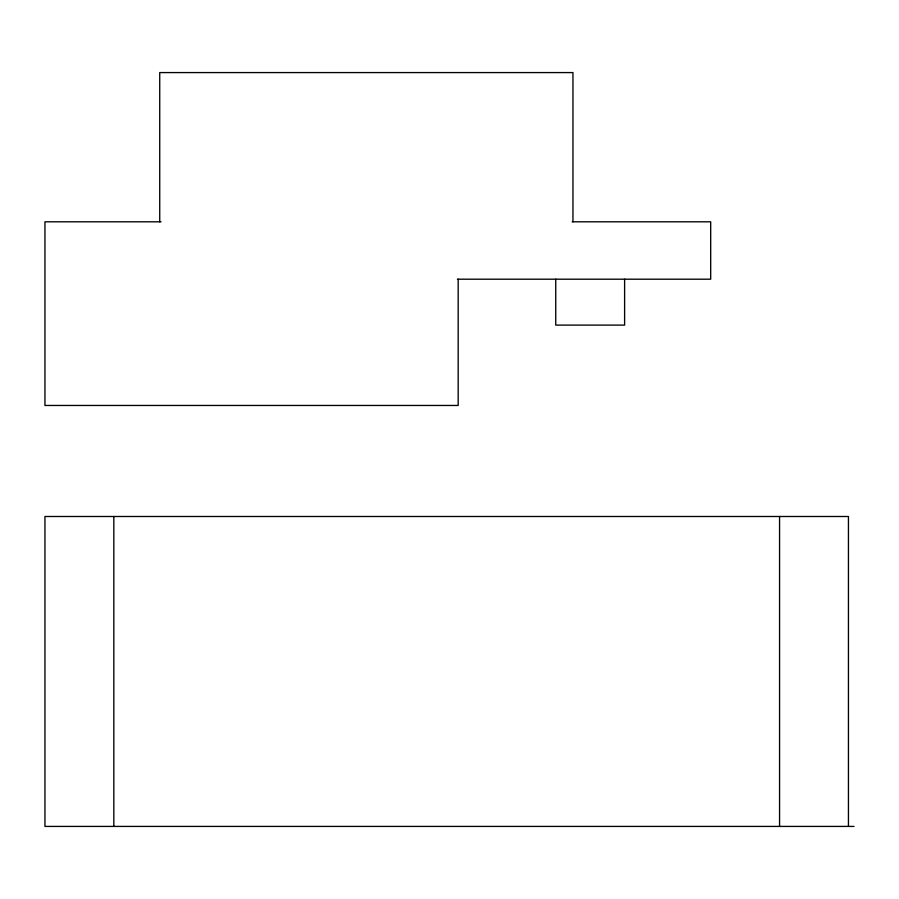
<?xml version="1.0" encoding="UTF-8"?>
<svg xmlns="http://www.w3.org/2000/svg" width="899" height="899" viewBox="0 0 899 899"><rect width="100%" height="100%" fill="white"/><g stroke="black" fill="none" stroke-linecap="round" stroke-linejoin="round"><path stroke-width="1.35" d="M161.022 221.806L44.95 221.806L44.95 405.46L458.175 405.46L458.175 279.196M572.169 221.806L710.693 221.806L710.693 279.196L457.422 279.196M854.05 826.417L44.95 826.417L44.95 516.498L848.442 516.498L848.442 826.417M779.568 516.498L779.568 826.417M624.614 279.196L624.614 325.101L555.739 325.101L555.739 279.196M572.955 221.806L572.955 72.583L159.73 72.583L159.73 221.806M113.825 516.498L113.825 826.417"/></g></svg>
